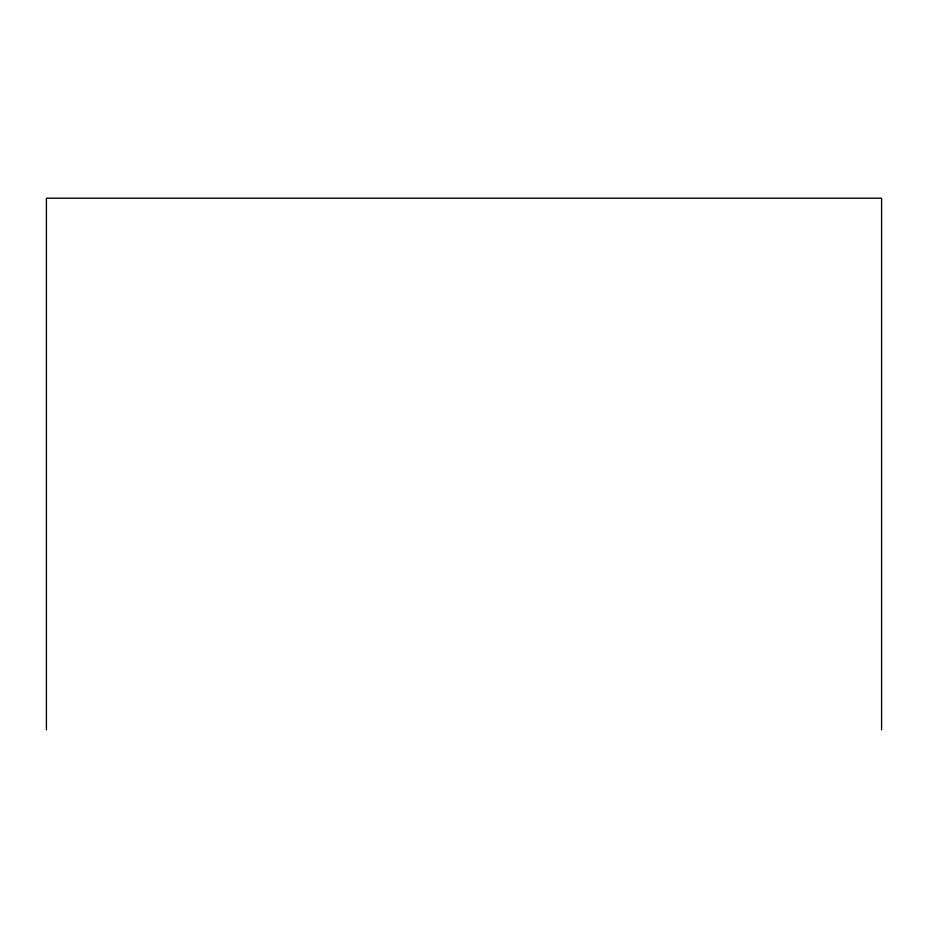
<?xml version="1.0" encoding="UTF-8"?>
<svg xmlns="http://www.w3.org/2000/svg" width="928" height="928" viewBox="0 0 928 928"><rect width="100%" height="100%" fill="white"/><g stroke="black" fill="none" stroke-linecap="round" stroke-linejoin="round"><path stroke-width="1.39" d="M881.6 729.791L881.6 198.209L46.4 198.209L46.4 729.791"/></g></svg>
